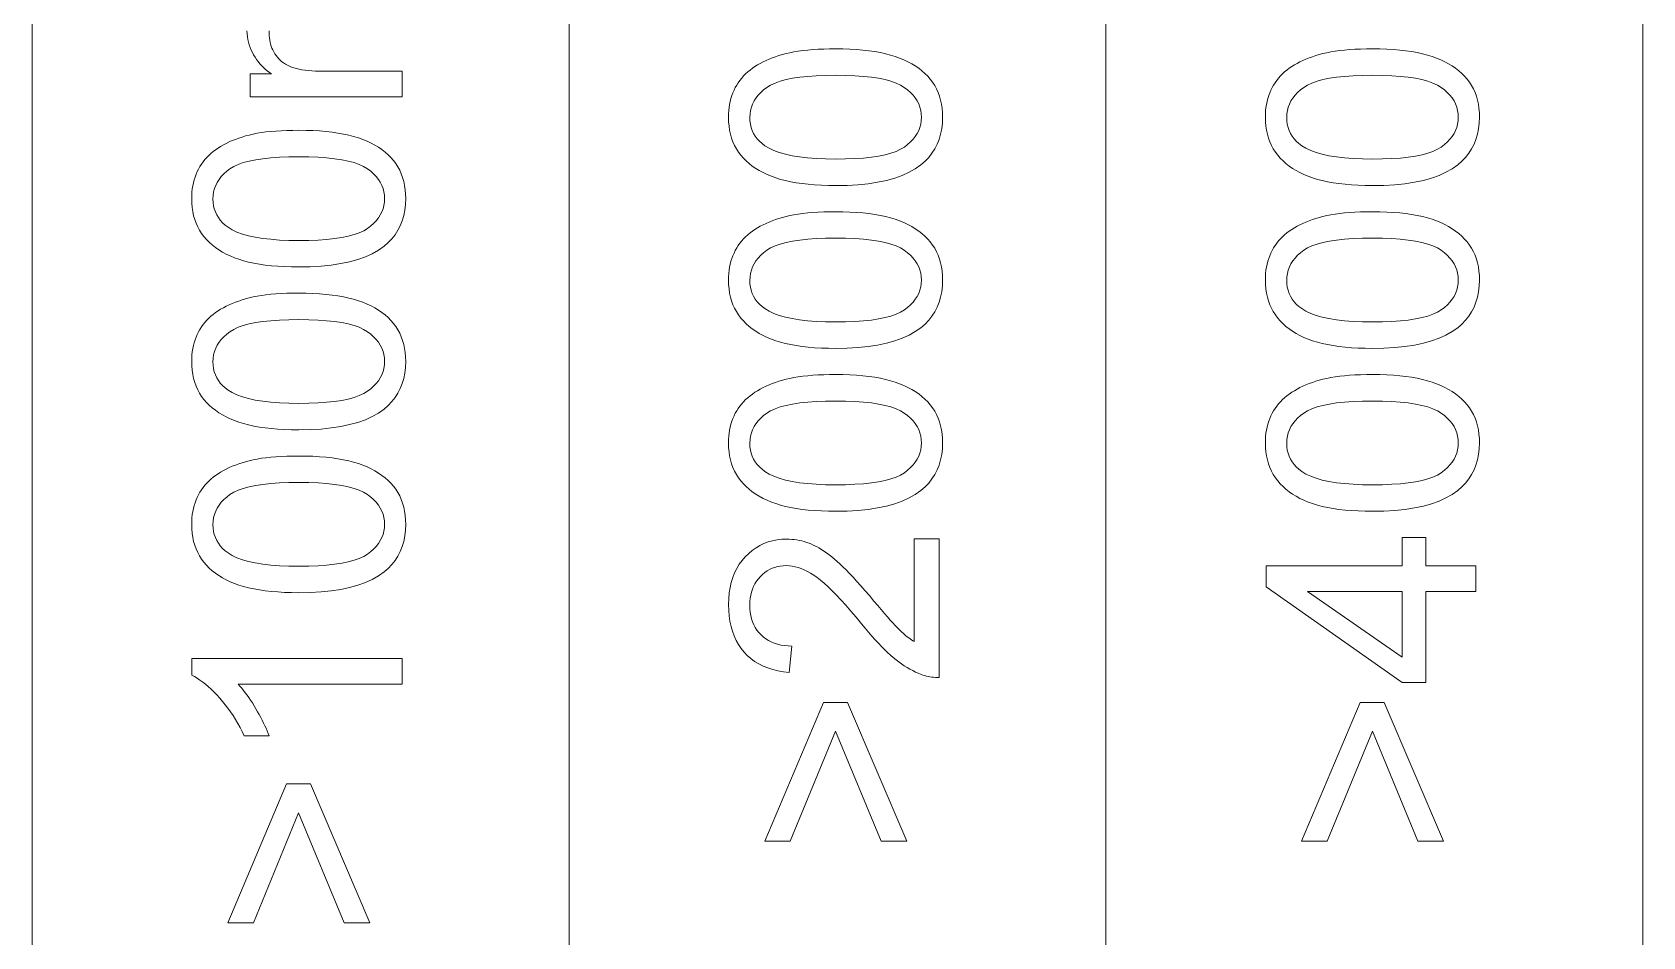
# Model space of a CAD drawing. Extents: x 23 to 417, y 3 to 294.
# Drawn here: x 194.95 to 202.63, y 16.62 to 20.93 of the extents above; entities that cross this region are included whole.
import ezdxf

# ---------------------------------------------------------------- set-up
doc = ezdxf.new("R2010")
doc.units = 0

msp = doc.modelspace()

# ---------------------------------------------------------------- linework, layer by layer
at = {"color": 7, "lineweight": 13}
for p, q in [((194.9522, 10.2717), (194.9522, 50.2717)), ((197.5129, 10.2717), (197.5129, 50.2717)), ((200.0736, 10.2717), (200.0736, 50.2717)), ((202.6344, 10.2717), (202.6344, 50.2717))]:
    msp.add_line(p, q, dxfattribs=at)
msp.add_lwpolyline([(196.0829, 20.9388), (196.0825, 20.9255), (196.0828, 20.9153), (196.0836, 20.9051), (196.085, 20.8951), (196.0869, 20.8853), (196.0893, 20.8757), (196.0923, 20.8662), (196.0959, 20.8568), (196.1, 20.8476), (196.1046, 20.8386), (196.1098, 20.8297), (196.1155, 20.8211), (196.1217, 20.8131), (196.1284, 20.8055), (196.1357, 20.7984), (196.1434, 20.7918), (196.1516, 20.7856), (196.1604, 20.78), (196.1696, 20.7748), (196.1794, 20.7701), (196.1896, 20.7659), (196.2006, 20.7622), (196.2125, 20.7588), (196.2253, 20.7558), (196.239, 20.7533), (196.2537, 20.7511), (196.2693, 20.7493), (196.2859, 20.7479), (196.3033, 20.7469), (196.3217, 20.7463), (196.341, 20.7461), (196.7169, 20.7461), (196.7169, 20.6234), (195.9925, 20.6234), (195.9925, 20.7332), (196.0941, 20.7332), (196.0837, 20.7402), (196.0737, 20.7477), (196.0641, 20.7557), (196.0549, 20.7641), (196.0461, 20.7729), (196.0378, 20.7822), (196.0298, 20.792), (196.0223, 20.8022), (196.0152, 20.8128), (196.0085, 20.8239), (196.0023, 20.8354), (195.9968, 20.8472), (195.992, 20.8593), (195.9878, 20.8717), (195.9842, 20.8844), (195.9813, 20.8975), (195.979, 20.9109), (195.9774, 20.9245), (195.9764, 20.9385)], dxfattribs=at)
for points in [[(198.7844, 20.2008), (198.7496, 20.2011), (198.7162, 20.2022), (198.6842, 20.2041), (198.6536, 20.2066), (198.6244, 20.2099), (198.5965, 20.2139), (198.5701, 20.2187), (198.545, 20.2241), (198.5213, 20.2303), (198.4989, 20.2373), (198.4778, 20.2449), (198.4577, 20.2533), (198.4385, 20.2624), (198.4204, 20.2721), (198.4032, 20.2826), (198.387, 20.2938), (198.3718, 20.3058), (198.3576, 20.3184), (198.3444, 20.3317), (198.3322, 20.3457), (198.321, 20.3605), (198.3111, 20.376), (198.3023, 20.3923), (198.2946, 20.4093), (198.2882, 20.427), (198.2829, 20.4455), (198.2788, 20.4647), (198.2759, 20.4847), (198.2741, 20.5054), (198.2735, 20.5268), (198.2738, 20.5427), (198.2748, 20.5582), (198.2764, 20.5734), (198.2787, 20.5881), (198.2816, 20.6024), (198.2852, 20.6163), (198.2894, 20.6298), (198.2943, 20.643), (198.2998, 20.6557), (198.3059, 20.668), (198.3127, 20.68), (198.32, 20.6915), (198.3279, 20.7026), (198.3364, 20.7132), (198.3455, 20.7235), (198.3551, 20.7333), (198.3653, 20.7427), (198.3761, 20.7516), (198.3874, 20.7602), (198.3994, 20.7683), (198.4118, 20.7761), (198.4249, 20.7835), (198.4384, 20.7905), (198.4525, 20.7972), (198.4671, 20.8036), (198.4822, 20.8097), (198.4979, 20.8153), (198.5141, 20.8207), (198.5308, 20.8257), (198.5481, 20.8304), (198.5662, 20.8347), (198.5856, 20.8385), (198.6062, 20.8419), (198.628, 20.8448), (198.651, 20.8473), (198.6752, 20.8493), (198.7007, 20.8509), (198.7274, 20.852), (198.7553, 20.8527), (198.7844, 20.8529), (198.8189, 20.8525), (198.8521, 20.8515), (198.8839, 20.8496), (198.9144, 20.8471), (198.9435, 20.8439), (198.9712, 20.8399), (198.9976, 20.8352), (199.0226, 20.8298), (199.0462, 20.8236), (199.0685, 20.8167), (199.0897, 20.8092), (199.1098, 20.8009), (199.129, 20.7918), (199.1472, 20.7821), (199.1644, 20.7716), (199.1806, 20.7605), (199.1958, 20.7486), (199.2101, 20.736), (199.2234, 20.7227), (199.2357, 20.7086), (199.2469, 20.6939), (199.2569, 20.6783), (199.2657, 20.662), (199.2734, 20.645), (199.2799, 20.6272), (199.2852, 20.6086), (199.2894, 20.5893), (199.2923, 20.5693), (199.2941, 20.5484), (199.2947, 20.5268), (199.2936, 20.4985), (199.2905, 20.4715), (199.2853, 20.4457), (199.2781, 20.4211), (199.2687, 20.3977), (199.2573, 20.3757), (199.2439, 20.3548), (199.2283, 20.3352), (199.2107, 20.3168), (199.191, 20.2997), (199.1644, 20.2809), (199.1348, 20.2641), (199.102, 20.2493), (199.066, 20.2364), (199.0269, 20.2255), (198.9847, 20.2166), (198.9393, 20.2097), (198.8908, 20.2047), (198.8392, 20.2018)], [(201.3451, 20.2008), (201.3103, 20.2011), (201.2769, 20.2022), (201.2449, 20.2041), (201.2143, 20.2066), (201.1851, 20.2099), (201.1572, 20.2139), (201.1308, 20.2187), (201.1057, 20.2241), (201.082, 20.2303), (201.0596, 20.2373), (201.0385, 20.2449), (201.0184, 20.2533), (200.9992, 20.2624), (200.9811, 20.2721), (200.9639, 20.2826), (200.9477, 20.2938), (200.9325, 20.3058), (200.9183, 20.3184), (200.9051, 20.3317), (200.8929, 20.3457), (200.8817, 20.3605), (200.8717, 20.376), (200.863, 20.3923), (200.8553, 20.4093), (200.8489, 20.427), (200.8436, 20.4455), (200.8395, 20.4647), (200.8366, 20.4847), (200.8348, 20.5054), (200.8342, 20.5268), (200.8345, 20.5427), (200.8355, 20.5582), (200.8371, 20.5734), (200.8394, 20.5881), (200.8423, 20.6024), (200.8459, 20.6163), (200.8501, 20.6298), (200.8549, 20.643), (200.8605, 20.6557), (200.8666, 20.668), (200.8734, 20.68), (200.8807, 20.6915), (200.8886, 20.7026), (200.8971, 20.7132), (200.9062, 20.7235), (200.9158, 20.7333), (200.926, 20.7427), (200.9368, 20.7516), (200.9481, 20.7602), (200.9601, 20.7683), (200.9725, 20.7761), (200.9855, 20.7835), (200.9991, 20.7905), (201.0132, 20.7972), (201.0278, 20.8036), (201.0429, 20.8097), (201.0586, 20.8153), (201.0748, 20.8207), (201.0915, 20.8257), (201.1088, 20.8304), (201.1269, 20.8347), (201.1463, 20.8385), (201.1669, 20.8419), (201.1887, 20.8448), (201.2117, 20.8473), (201.2359, 20.8493), (201.2614, 20.8509), (201.2881, 20.852), (201.316, 20.8527), (201.3451, 20.8529), (201.3796, 20.8525), (201.4128, 20.8515), (201.4446, 20.8496), (201.4751, 20.8471), (201.5042, 20.8439), (201.5319, 20.8399), (201.5583, 20.8352), (201.5833, 20.8298), (201.6069, 20.8236), (201.6292, 20.8167), (201.6504, 20.8092), (201.6705, 20.8009), (201.6897, 20.7918), (201.7079, 20.7821), (201.7251, 20.7716), (201.7413, 20.7605), (201.7565, 20.7486), (201.7708, 20.736), (201.7841, 20.7227), (201.7964, 20.7086), (201.8076, 20.6939), (201.8176, 20.6783), (201.8264, 20.662), (201.8341, 20.645), (201.8406, 20.6272), (201.8459, 20.6086), (201.8501, 20.5893), (201.853, 20.5693), (201.8548, 20.5484), (201.8554, 20.5268), (201.8543, 20.4985), (201.8512, 20.4715), (201.846, 20.4457), (201.8388, 20.4211), (201.8294, 20.3977), (201.818, 20.3757), (201.8046, 20.3548), (201.789, 20.3352), (201.7714, 20.3168), (201.7517, 20.2997), (201.7251, 20.2809), (201.6955, 20.2641), (201.6627, 20.2493), (201.6267, 20.2364), (201.5876, 20.2255), (201.5454, 20.2166), (201.5, 20.2097), (201.4515, 20.2047), (201.3999, 20.2018)], [(198.7844, 20.327), (198.832, 20.3276), (198.8763, 20.3293), (198.9173, 20.3322), (198.9551, 20.3362), (198.9895, 20.3414), (199.0206, 20.3477), (199.0484, 20.3552), (199.073, 20.3639), (199.0942, 20.3737), (199.1122, 20.3846), (199.1277, 20.3964), (199.1415, 20.4088), (199.1538, 20.4216), (199.1644, 20.435), (199.1733, 20.449), (199.1807, 20.4635), (199.1864, 20.4785), (199.1904, 20.4941), (199.1929, 20.5102), (199.1937, 20.5268), (199.1929, 20.5435), (199.1904, 20.5596), (199.1863, 20.5752), (199.1806, 20.5902), (199.1732, 20.6047), (199.1642, 20.6186), (199.1536, 20.6321), (199.1413, 20.6449), (199.1274, 20.6573), (199.1118, 20.6691), (199.0938, 20.68), (199.0726, 20.6898), (199.048, 20.6985), (199.0202, 20.706), (198.9891, 20.7123), (198.9547, 20.7175), (198.917, 20.7215), (198.8761, 20.7244), (198.8319, 20.7261), (198.7844, 20.7267), (198.7367, 20.7261), (198.6923, 20.7244), (198.6512, 20.7215), (198.6134, 20.7175), (198.5789, 20.7123), (198.5478, 20.706), (198.5199, 20.6985), (198.4954, 20.6898), (198.4742, 20.68), (198.4563, 20.6691), (198.4409, 20.6573), (198.4271, 20.6449), (198.4149, 20.6319), (198.4044, 20.6184), (198.3954, 20.6043), (198.3881, 20.5897), (198.3824, 20.5745), (198.3784, 20.5587), (198.376, 20.5424), (198.3752, 20.5255), (198.3759, 20.5089), (198.378, 20.493), (198.3816, 20.4778), (198.3866, 20.4633), (198.3931, 20.4494), (198.4009, 20.4363), (198.4102, 20.4238), (198.421, 20.412), (198.4332, 20.4009), (198.4468, 20.3904), (198.4666, 20.3784), (198.4895, 20.3676), (198.5155, 20.3581), (198.5447, 20.3498), (198.5769, 20.3428), (198.6122, 20.3371), (198.6506, 20.3327), (198.6921, 20.3295), (198.7367, 20.3276)], [(201.3451, 20.327), (201.3927, 20.3276), (201.437, 20.3293), (201.478, 20.3322), (201.5158, 20.3362), (201.5502, 20.3414), (201.5813, 20.3477), (201.6091, 20.3552), (201.6337, 20.3639), (201.6549, 20.3737), (201.6729, 20.3846), (201.6884, 20.3964), (201.7022, 20.4088), (201.7145, 20.4216), (201.7251, 20.435), (201.734, 20.449), (201.7414, 20.4635), (201.7471, 20.4785), (201.7511, 20.4941), (201.7536, 20.5102), (201.7544, 20.5268), (201.7536, 20.5435), (201.7511, 20.5596), (201.747, 20.5752), (201.7413, 20.5902), (201.7339, 20.6047), (201.7249, 20.6186), (201.7143, 20.6321), (201.702, 20.6449), (201.6881, 20.6573), (201.6725, 20.6691), (201.6545, 20.68), (201.6333, 20.6898), (201.6087, 20.6985), (201.5809, 20.706), (201.5498, 20.7123), (201.5154, 20.7175), (201.4777, 20.7215), (201.4368, 20.7244), (201.3926, 20.7261), (201.3451, 20.7267), (201.2974, 20.7261), (201.253, 20.7244), (201.2119, 20.7215), (201.1741, 20.7175), (201.1396, 20.7123), (201.1085, 20.706), (201.0806, 20.6985), (201.0561, 20.6898), (201.0349, 20.68), (201.017, 20.6691), (201.0016, 20.6573), (200.9878, 20.6449), (200.9756, 20.6319), (200.9651, 20.6184), (200.9561, 20.6043), (200.9488, 20.5897), (200.9431, 20.5745), (200.9391, 20.5587), (200.9367, 20.5424), (200.9359, 20.5255), (200.9366, 20.5089), (200.9387, 20.493), (200.9423, 20.4778), (200.9473, 20.4633), (200.9538, 20.4494), (200.9616, 20.4363), (200.9709, 20.4238), (200.9817, 20.412), (200.9939, 20.4009), (201.0075, 20.3904), (201.0273, 20.3784), (201.0502, 20.3676), (201.0762, 20.3581), (201.1054, 20.3498), (201.1376, 20.3428), (201.1729, 20.3371), (201.2113, 20.3327), (201.2528, 20.3295), (201.2974, 20.3276)], [(196.2237, 19.8123), (196.1889, 19.8127), (196.1555, 19.8138), (196.1235, 19.8156), (196.0929, 19.8182), (196.0637, 19.8214), (196.0358, 19.8255), (196.0093, 19.8302), (195.9843, 19.8357), (195.9606, 19.8419), (195.9382, 19.8488), (195.9171, 19.8565), (195.897, 19.8648), (195.8778, 19.8739), (195.8597, 19.8837), (195.8425, 19.8942), (195.8263, 19.9054), (195.8111, 19.9173), (195.7969, 19.9299), (195.7837, 19.9432), (195.7715, 19.9573), (195.7603, 19.972), (195.7503, 19.9875), (195.7415, 20.0038), (195.7339, 20.0208), (195.7275, 20.0385), (195.7222, 20.057), (195.7181, 20.0762), (195.7151, 20.0962), (195.7134, 20.1169), (195.7128, 20.1384), (195.7131, 20.1543), (195.7141, 20.1698), (195.7157, 20.1849), (195.718, 20.1996), (195.7209, 20.2139), (195.7245, 20.2278), (195.7287, 20.2414), (195.7335, 20.2545), (195.739, 20.2672), (195.7452, 20.2796), (195.752, 20.2915), (195.7593, 20.303), (195.7672, 20.3141), (195.7757, 20.3248), (195.7848, 20.335), (195.7944, 20.3448), (195.8046, 20.3542), (195.8154, 20.3632), (195.8267, 20.3717), (195.8387, 20.3798), (195.8511, 20.3876), (195.8641, 20.395), (195.8777, 20.402), (195.8917, 20.4088), (195.9063, 20.4151), (195.9215, 20.4212), (195.9371, 20.4269), (195.9534, 20.4322), (195.9701, 20.4372), (195.9874, 20.4419), (196.0055, 20.4462), (196.0249, 20.45), (196.0454, 20.4534), (196.0672, 20.4563), (196.0903, 20.4588), (196.1145, 20.4608), (196.14, 20.4624), (196.1667, 20.4635), (196.1946, 20.4642), (196.2237, 20.4644), (196.2582, 20.4641), (196.2914, 20.463), (196.3232, 20.4612), (196.3536, 20.4586), (196.3827, 20.4554), (196.4105, 20.4514), (196.4368, 20.4467), (196.4619, 20.4413), (196.4855, 20.4351), (196.5078, 20.4283), (196.5289, 20.4207), (196.5491, 20.4124), (196.5683, 20.4034), (196.5865, 20.3936), (196.6037, 20.3832), (196.6199, 20.372), (196.6351, 20.3601), (196.6494, 20.3475), (196.6626, 20.3342), (196.6749, 20.3202), (196.6861, 20.3054), (196.6962, 20.2899), (196.705, 20.2736), (196.7127, 20.2565), (196.7192, 20.2387), (196.7245, 20.2202), (196.7286, 20.2009), (196.7316, 20.1808), (196.7334, 20.16), (196.7339, 20.1384), (196.7329, 20.1101), (196.7298, 20.083), (196.7246, 20.0572), (196.7173, 20.0326), (196.708, 20.0093), (196.6966, 19.9872), (196.6831, 19.9663), (196.6676, 19.9467), (196.65, 19.9283), (196.6303, 19.9112), (196.6037, 19.8924), (196.5741, 19.8756), (196.5412, 19.8608), (196.5053, 19.8479), (196.4662, 19.837), (196.424, 19.8281), (196.3786, 19.8212), (196.3301, 19.8163), (196.2785, 19.8133)], [(196.2237, 19.9385), (196.2713, 19.9391), (196.3156, 19.9408), (196.3566, 19.9437), (196.3943, 19.9477), (196.4288, 19.9529), (196.4599, 19.9593), (196.4877, 19.9667), (196.5123, 19.9754), (196.5335, 19.9852), (196.5515, 19.9961), (196.567, 20.0079), (196.5808, 20.0203), (196.593, 20.0332), (196.6036, 20.0466), (196.6126, 20.0605), (196.6199, 20.075), (196.6257, 20.09), (196.6297, 20.1056), (196.6322, 20.1217), (196.633, 20.1384), (196.6322, 20.155), (196.6297, 20.1711), (196.6256, 20.1867), (196.6199, 20.2017), (196.6125, 20.2162), (196.6035, 20.2302), (196.5929, 20.2436), (196.5806, 20.2565), (196.5667, 20.2688), (196.5511, 20.2806), (196.5331, 20.2915), (196.5118, 20.3013), (196.4873, 20.31), (196.4595, 20.3175), (196.4283, 20.3238), (196.394, 20.329), (196.3563, 20.333), (196.3154, 20.3359), (196.2712, 20.3377), (196.2237, 20.3382), (196.176, 20.3377), (196.1316, 20.3359), (196.0905, 20.333), (196.0527, 20.329), (196.0182, 20.3238), (195.9871, 20.3175), (195.9592, 20.31), (195.9347, 20.3013), (195.9135, 20.2915), (195.8956, 20.2806), (195.8802, 20.2688), (195.8664, 20.2564), (195.8542, 20.2435), (195.8437, 20.23), (195.8347, 20.2159), (195.8274, 20.2012), (195.8217, 20.186), (195.8177, 20.1703), (195.8152, 20.1539), (195.8144, 20.137), (195.8152, 20.1204), (195.8173, 20.1045), (195.8209, 20.0893), (195.8259, 20.0748), (195.8323, 20.0609), (195.8402, 20.0478), (195.8495, 20.0353), (195.8603, 20.0235), (195.8725, 20.0124), (195.8861, 20.0019), (195.9059, 19.9899), (195.9288, 19.9791), (195.9548, 19.9696), (195.9839, 19.9613), (196.0162, 19.9544), (196.0515, 19.9487), (196.0899, 19.9442), (196.1314, 19.941), (196.176, 19.9391)], [(198.7844, 19.4238), (198.7496, 19.4242), (198.7162, 19.4253), (198.6842, 19.4271), (198.6536, 19.4297), (198.6244, 19.433), (198.5965, 19.437), (198.5701, 19.4417), (198.545, 19.4472), (198.5213, 19.4534), (198.4989, 19.4603), (198.4778, 19.468), (198.4577, 19.4764), (198.4385, 19.4854), (198.4204, 19.4952), (198.4032, 19.5057), (198.387, 19.5169), (198.3718, 19.5288), (198.3576, 19.5414), (198.3444, 19.5548), (198.3322, 19.5688), (198.321, 19.5836), (198.3111, 19.5991), (198.3023, 19.6153), (198.2946, 19.6323), (198.2882, 19.6501), (198.2829, 19.6685), (198.2788, 19.6878), (198.2759, 19.7077), (198.2741, 19.7284), (198.2735, 19.7499), (198.2738, 19.7658), (198.2748, 19.7813), (198.2764, 19.7964), (198.2787, 19.8111), (198.2816, 19.8254), (198.2852, 19.8394), (198.2894, 19.8529), (198.2943, 19.866), (198.2998, 19.8788), (198.3059, 19.8911), (198.3127, 19.903), (198.32, 19.9145), (198.3279, 19.9256), (198.3364, 19.9363), (198.3455, 19.9465), (198.3551, 19.9563), (198.3653, 19.9657), (198.3761, 19.9747), (198.3874, 19.9832), (198.3994, 19.9914), (198.4118, 19.9991), (198.4249, 20.0065), (198.4384, 20.0136), (198.4525, 20.0203), (198.4671, 20.0267), (198.4822, 20.0327), (198.4979, 20.0384), (198.5141, 20.0438), (198.5308, 20.0488), (198.5481, 20.0534), (198.5662, 20.0577), (198.5856, 20.0615), (198.6062, 20.0649), (198.628, 20.0679), (198.651, 20.0703), (198.6752, 20.0724), (198.7007, 20.0739), (198.7274, 20.0751), (198.7553, 20.0757), (198.7844, 20.076), (198.8189, 20.0756), (198.8521, 20.0745), (198.8839, 20.0727), (198.9144, 20.0702), (198.9435, 20.0669), (198.9712, 20.0629), (198.9976, 20.0582), (199.0226, 20.0528), (199.0462, 20.0467), (199.0685, 20.0398), (199.0897, 20.0322), (199.1098, 20.0239), (199.129, 20.0149), (199.1472, 20.0051), (199.1644, 19.9947), (199.1806, 19.9835), (199.1958, 19.9716), (199.2101, 19.959), (199.2234, 19.9457), (199.2357, 19.9317), (199.2469, 19.9169), (199.2569, 19.9014), (199.2657, 19.8851), (199.2734, 19.8681), (199.2799, 19.8503), (199.2852, 19.8317), (199.2894, 19.8124), (199.2923, 19.7923), (199.2941, 19.7715), (199.2947, 19.7499), (199.2936, 19.7216), (199.2905, 19.6945), (199.2853, 19.6687), (199.2781, 19.6441), (199.2687, 19.6208), (199.2573, 19.5987), (199.2439, 19.5779), (199.2283, 19.5582), (199.2107, 19.5399), (199.191, 19.5227), (199.1644, 19.504), (199.1348, 19.4871), (199.102, 19.4723), (199.066, 19.4594), (199.0269, 19.4486), (198.9847, 19.4397), (198.9393, 19.4327), (198.8908, 19.4278), (198.8392, 19.4248)], [(201.3451, 19.4238), (201.3103, 19.4242), (201.2769, 19.4253), (201.2449, 19.4271), (201.2143, 19.4297), (201.1851, 19.433), (201.1572, 19.437), (201.1308, 19.4417), (201.1057, 19.4472), (201.082, 19.4534), (201.0596, 19.4603), (201.0385, 19.468), (201.0184, 19.4764), (200.9992, 19.4854), (200.9811, 19.4952), (200.9639, 19.5057), (200.9477, 19.5169), (200.9325, 19.5288), (200.9183, 19.5414), (200.9051, 19.5548), (200.8929, 19.5688), (200.8817, 19.5836), (200.8717, 19.5991), (200.863, 19.6153), (200.8553, 19.6323), (200.8489, 19.6501), (200.8436, 19.6685), (200.8395, 19.6878), (200.8366, 19.7077), (200.8348, 19.7284), (200.8342, 19.7499), (200.8345, 19.7658), (200.8355, 19.7813), (200.8371, 19.7964), (200.8394, 19.8111), (200.8423, 19.8254), (200.8459, 19.8394), (200.8501, 19.8529), (200.8549, 19.866), (200.8605, 19.8788), (200.8666, 19.8911), (200.8734, 19.903), (200.8807, 19.9145), (200.8886, 19.9256), (200.8971, 19.9363), (200.9062, 19.9465), (200.9158, 19.9563), (200.926, 19.9657), (200.9368, 19.9747), (200.9481, 19.9832), (200.9601, 19.9914), (200.9725, 19.9991), (200.9855, 20.0065), (200.9991, 20.0136), (201.0132, 20.0203), (201.0278, 20.0267), (201.0429, 20.0327), (201.0586, 20.0384), (201.0748, 20.0438), (201.0915, 20.0488), (201.1088, 20.0534), (201.1269, 20.0577), (201.1463, 20.0615), (201.1669, 20.0649), (201.1887, 20.0679), (201.2117, 20.0703), (201.2359, 20.0724), (201.2614, 20.0739), (201.2881, 20.0751), (201.316, 20.0757), (201.3451, 20.076), (201.3796, 20.0756), (201.4128, 20.0745), (201.4446, 20.0727), (201.4751, 20.0702), (201.5042, 20.0669), (201.5319, 20.0629), (201.5583, 20.0582), (201.5833, 20.0528), (201.6069, 20.0467), (201.6292, 20.0398), (201.6504, 20.0322), (201.6705, 20.0239), (201.6897, 20.0149), (201.7079, 20.0051), (201.7251, 19.9947), (201.7413, 19.9835), (201.7565, 19.9716), (201.7708, 19.959), (201.7841, 19.9457), (201.7964, 19.9317), (201.8076, 19.9169), (201.8176, 19.9014), (201.8264, 19.8851), (201.8341, 19.8681), (201.8406, 19.8503), (201.8459, 19.8317), (201.8501, 19.8124), (201.853, 19.7923), (201.8548, 19.7715), (201.8554, 19.7499), (201.8543, 19.7216), (201.8512, 19.6945), (201.846, 19.6687), (201.8388, 19.6441), (201.8294, 19.6208), (201.818, 19.5987), (201.8046, 19.5779), (201.789, 19.5582), (201.7714, 19.5399), (201.7517, 19.5227), (201.7251, 19.504), (201.6955, 19.4871), (201.6627, 19.4723), (201.6267, 19.4594), (201.5876, 19.4486), (201.5454, 19.4397), (201.5, 19.4327), (201.4515, 19.4278), (201.3999, 19.4248)], [(198.7844, 19.55), (198.832, 19.5506), (198.8763, 19.5523), (198.9173, 19.5552), (198.9551, 19.5593), (198.9895, 19.5644), (199.0206, 19.5708), (199.0484, 19.5783), (199.073, 19.5869), (199.0942, 19.5967), (199.1122, 19.6077), (199.1277, 19.6195), (199.1415, 19.6318), (199.1538, 19.6447), (199.1644, 19.6581), (199.1733, 19.6721), (199.1807, 19.6865), (199.1864, 19.7016), (199.1904, 19.7171), (199.1929, 19.7332), (199.1937, 19.7499), (199.1929, 19.7665), (199.1904, 19.7827), (199.1863, 19.7982), (199.1806, 19.8133), (199.1732, 19.8277), (199.1642, 19.8417), (199.1536, 19.8551), (199.1413, 19.868), (199.1274, 19.8803), (199.1118, 19.8921), (199.0938, 19.9031), (199.0726, 19.9129), (199.048, 19.9215), (199.0202, 19.929), (198.9891, 19.9354), (198.9547, 19.9405), (198.917, 19.9446), (198.8761, 19.9475), (198.8319, 19.9492), (198.7844, 19.9498), (198.7367, 19.9492), (198.6923, 19.9475), (198.6512, 19.9446), (198.6134, 19.9405), (198.5789, 19.9354), (198.5478, 19.929), (198.5199, 19.9215), (198.4954, 19.9129), (198.4742, 19.9031), (198.4563, 19.8921), (198.4409, 19.8803), (198.4271, 19.8679), (198.4149, 19.855), (198.4044, 19.8415), (198.3954, 19.8274), (198.3881, 19.8128), (198.3824, 19.7976), (198.3784, 19.7818), (198.376, 19.7654), (198.3752, 19.7485), (198.3759, 19.732), (198.378, 19.7161), (198.3816, 19.7009), (198.3866, 19.6863), (198.3931, 19.6725), (198.4009, 19.6593), (198.4102, 19.6468), (198.421, 19.635), (198.4332, 19.6239), (198.4468, 19.6135), (198.4666, 19.6014), (198.4895, 19.5906), (198.5155, 19.5811), (198.5447, 19.5729), (198.5769, 19.5659), (198.6122, 19.5602), (198.6506, 19.5557), (198.6921, 19.5526), (198.7367, 19.5507)], [(201.3451, 19.55), (201.3927, 19.5506), (201.437, 19.5523), (201.478, 19.5552), (201.5158, 19.5593), (201.5502, 19.5644), (201.5813, 19.5708), (201.6091, 19.5783), (201.6337, 19.5869), (201.6549, 19.5967), (201.6729, 19.6077), (201.6884, 19.6195), (201.7022, 19.6318), (201.7145, 19.6447), (201.7251, 19.6581), (201.734, 19.6721), (201.7414, 19.6865), (201.7471, 19.7016), (201.7511, 19.7171), (201.7536, 19.7332), (201.7544, 19.7499), (201.7536, 19.7665), (201.7511, 19.7827), (201.747, 19.7982), (201.7413, 19.8133), (201.7339, 19.8277), (201.7249, 19.8417), (201.7143, 19.8551), (201.702, 19.868), (201.6881, 19.8803), (201.6725, 19.8921), (201.6545, 19.9031), (201.6333, 19.9129), (201.6087, 19.9215), (201.5809, 19.929), (201.5498, 19.9354), (201.5154, 19.9405), (201.4777, 19.9446), (201.4368, 19.9475), (201.3926, 19.9492), (201.3451, 19.9498), (201.2974, 19.9492), (201.253, 19.9475), (201.2119, 19.9446), (201.1741, 19.9405), (201.1396, 19.9354), (201.1085, 19.929), (201.0806, 19.9215), (201.0561, 19.9129), (201.0349, 19.9031), (201.017, 19.8921), (201.0016, 19.8803), (200.9878, 19.8679), (200.9756, 19.855), (200.9651, 19.8415), (200.9561, 19.8274), (200.9488, 19.8128), (200.9431, 19.7976), (200.9391, 19.7818), (200.9367, 19.7654), (200.9359, 19.7485), (200.9366, 19.732), (200.9387, 19.7161), (200.9423, 19.7009), (200.9473, 19.6863), (200.9538, 19.6725), (200.9616, 19.6593), (200.9709, 19.6468), (200.9817, 19.635), (200.9939, 19.6239), (201.0075, 19.6135), (201.0273, 19.6014), (201.0502, 19.5906), (201.0762, 19.5811), (201.1054, 19.5729), (201.1376, 19.5659), (201.1729, 19.5602), (201.2113, 19.5557), (201.2528, 19.5526), (201.2974, 19.5507)], [(196.2237, 19.0354), (196.1889, 19.0357), (196.1555, 19.0368), (196.1235, 19.0387), (196.0929, 19.0412), (196.0637, 19.0445), (196.0358, 19.0485), (196.0093, 19.0532), (195.9843, 19.0587), (195.9606, 19.0649), (195.9382, 19.0719), (195.9171, 19.0795), (195.897, 19.0879), (195.8778, 19.097), (195.8597, 19.1067), (195.8425, 19.1172), (195.8263, 19.1284), (195.8111, 19.1403), (195.7969, 19.153), (195.7837, 19.1663), (195.7715, 19.1803), (195.7603, 19.1951), (195.7503, 19.2106), (195.7415, 19.2268), (195.7339, 19.2438), (195.7275, 19.2616), (195.7222, 19.2801), (195.7181, 19.2993), (195.7151, 19.3193), (195.7134, 19.34), (195.7128, 19.3614), (195.7131, 19.3773), (195.7141, 19.3928), (195.7157, 19.4079), (195.718, 19.4227), (195.7209, 19.437), (195.7245, 19.4509), (195.7287, 19.4644), (195.7335, 19.4776), (195.739, 19.4903), (195.7452, 19.5026), (195.752, 19.5146), (195.7593, 19.5261), (195.7672, 19.5371), (195.7757, 19.5478), (195.7848, 19.558), (195.7944, 19.5679), (195.8046, 19.5773), (195.8154, 19.5862), (195.8267, 19.5948), (195.8387, 19.6029), (195.8511, 19.6106), (195.8641, 19.618), (195.8777, 19.6251), (195.8917, 19.6318), (195.9064, 19.6382), (195.9215, 19.6442), (195.9371, 19.6499), (195.9534, 19.6553), (195.9701, 19.6603), (195.9874, 19.665), (196.0055, 19.6693), (196.0249, 19.6731), (196.0454, 19.6765), (196.0672, 19.6794), (196.0903, 19.6819), (196.1145, 19.6839), (196.14, 19.6855), (196.1667, 19.6866), (196.1946, 19.6873), (196.2237, 19.6875), (196.2582, 19.6871), (196.2914, 19.686), (196.3232, 19.6842), (196.3536, 19.6817), (196.3827, 19.6784), (196.4105, 19.6745), (196.4368, 19.6698), (196.4619, 19.6643), (196.4855, 19.6582), (196.5078, 19.6513), (196.5289, 19.6437), (196.5491, 19.6354), (196.5683, 19.6264), (196.5865, 19.6167), (196.6037, 19.6062), (196.6199, 19.5951), (196.6351, 19.5832), (196.6494, 19.5706), (196.6626, 19.5572), (196.6749, 19.5432), (196.6861, 19.5284), (196.6962, 19.5129), (196.705, 19.4966), (196.7127, 19.4796), (196.7192, 19.4618), (196.7245, 19.4432), (196.7286, 19.4239), (196.7316, 19.4038), (196.7334, 19.383), (196.7339, 19.3614), (196.7329, 19.3331), (196.7298, 19.3061), (196.7246, 19.2802), (196.7173, 19.2557), (196.708, 19.2323), (196.6966, 19.2102), (196.6831, 19.1894), (196.6676, 19.1698), (196.65, 19.1514), (196.6303, 19.1343), (196.6037, 19.1155), (196.5741, 19.0987), (196.5412, 19.0838), (196.5053, 19.071), (196.4662, 19.0601), (196.424, 19.0512), (196.3786, 19.0443), (196.3301, 19.0393), (196.2785, 19.0364)], [(196.2237, 19.1616), (196.2713, 19.1621), (196.3156, 19.1639), (196.3566, 19.1667), (196.3943, 19.1708), (196.4288, 19.176), (196.4599, 19.1823), (196.4877, 19.1898), (196.5123, 19.1985), (196.5335, 19.2083), (196.5515, 19.2192), (196.567, 19.231), (196.5808, 19.2433), (196.593, 19.2562), (196.6036, 19.2696), (196.6126, 19.2836), (196.6199, 19.2981), (196.6257, 19.3131), (196.6297, 19.3287), (196.6322, 19.3448), (196.633, 19.3614), (196.6322, 19.3781), (196.6297, 19.3942), (196.6256, 19.4098), (196.6199, 19.4248), (196.6125, 19.4393), (196.6035, 19.4532), (196.5929, 19.4666), (196.5806, 19.4795), (196.5667, 19.4919), (196.5511, 19.5036), (196.5331, 19.5146), (196.5118, 19.5244), (196.4873, 19.533), (196.4595, 19.5405), (196.4283, 19.5469), (196.394, 19.5521), (196.3563, 19.5561), (196.3154, 19.559), (196.2712, 19.5607), (196.2237, 19.5613), (196.176, 19.5607), (196.1316, 19.559), (196.0905, 19.5561), (196.0527, 19.5521), (196.0182, 19.5469), (195.9871, 19.5405), (195.9592, 19.533), (195.9347, 19.5244), (195.9135, 19.5146), (195.8956, 19.5036), (195.8802, 19.4918), (195.8664, 19.4795), (195.8542, 19.4665), (195.8437, 19.453), (195.8347, 19.4389), (195.8274, 19.4243), (195.8217, 19.4091), (195.8177, 19.3933), (195.8152, 19.377), (195.8144, 19.3601), (195.8152, 19.3435), (195.8173, 19.3276), (195.8209, 19.3124), (195.8259, 19.2979), (195.8323, 19.284), (195.8402, 19.2708), (195.8495, 19.2584), (195.8603, 19.2466), (195.8725, 19.2354), (195.8861, 19.225), (195.9059, 19.2129), (195.9288, 19.2022), (195.9548, 19.1926), (195.9839, 19.1844), (196.0162, 19.1774), (196.0515, 19.1717), (196.0899, 19.1673), (196.1314, 19.1641), (196.176, 19.1622)], [(198.7844, 18.6469), (198.7496, 18.6473), (198.7162, 18.6484), (198.6842, 18.6502), (198.6536, 18.6527), (198.6244, 18.656), (198.5965, 18.66), (198.5701, 18.6648), (198.545, 18.6703), (198.5213, 18.6765), (198.4989, 18.6834), (198.4778, 18.691), (198.4577, 18.6994), (198.4385, 18.7085), (198.4204, 18.7183), (198.4032, 18.7288), (198.387, 18.74), (198.3718, 18.7519), (198.3576, 18.7645), (198.3444, 18.7778), (198.3322, 18.7918), (198.321, 18.8066), (198.3111, 18.8221), (198.3023, 18.8384), (198.2946, 18.8554), (198.2882, 18.8731), (198.2829, 18.8916), (198.2788, 18.9108), (198.2759, 18.9308), (198.2741, 18.9515), (198.2735, 18.973), (198.2738, 18.9889), (198.2748, 19.0044), (198.2764, 19.0195), (198.2787, 19.0342), (198.2816, 19.0485), (198.2852, 19.0624), (198.2894, 19.0759), (198.2943, 19.0891), (198.2998, 19.1018), (198.3059, 19.1142), (198.3127, 19.1261), (198.32, 19.1376), (198.3279, 19.1487), (198.3364, 19.1593), (198.3455, 19.1696), (198.3551, 19.1794), (198.3653, 19.1888), (198.3761, 19.1978), (198.3874, 19.2063), (198.3994, 19.2144), (198.4118, 19.2222), (198.4249, 19.2296), (198.4384, 19.2366), (198.4525, 19.2434), (198.4671, 19.2497), (198.4822, 19.2558), (198.4979, 19.2615), (198.5141, 19.2668), (198.5308, 19.2718), (198.5481, 19.2765), (198.5662, 19.2808), (198.5856, 19.2846), (198.6062, 19.288), (198.628, 19.2909), (198.651, 19.2934), (198.6752, 19.2954), (198.7007, 19.297), (198.7274, 19.2981), (198.7553, 19.2988), (198.7844, 19.299), (198.8189, 19.2986), (198.8521, 19.2976), (198.8839, 19.2958), (198.9144, 19.2932), (198.9435, 19.29), (198.9712, 19.286), (198.9976, 19.2813), (199.0226, 19.2759), (199.0462, 19.2697), (199.0685, 19.2629), (199.0897, 19.2553), (199.1098, 19.247), (199.129, 19.2379), (199.1472, 19.2282), (199.1644, 19.2178), (199.1806, 19.2066), (199.1958, 19.1947), (199.2101, 19.1821), (199.2234, 19.1688), (199.2357, 19.1547), (199.2469, 19.14), (199.2569, 19.1244), (199.2657, 19.1082), (199.2734, 19.0911), (199.2799, 19.0733), (199.2852, 19.0548), (199.2894, 19.0354), (199.2923, 19.0154), (199.2941, 18.9945), (199.2947, 18.973), (199.2936, 18.9447), (199.2905, 18.9176), (199.2853, 18.8918), (199.2781, 18.8672), (199.2687, 18.8439), (199.2573, 18.8218), (199.2439, 18.8009), (199.2283, 18.7813), (199.2107, 18.7629), (199.191, 18.7458), (199.1644, 18.727), (199.1348, 18.7102), (199.102, 18.6954), (199.066, 18.6825), (199.0269, 18.6716), (198.9847, 18.6627), (198.9393, 18.6558), (198.8908, 18.6509), (198.8392, 18.6479)], [(201.3451, 18.6469), (201.3103, 18.6473), (201.2769, 18.6484), (201.2449, 18.6502), (201.2143, 18.6527), (201.1851, 18.656), (201.1572, 18.66), (201.1308, 18.6648), (201.1057, 18.6703), (201.082, 18.6765), (201.0596, 18.6834), (201.0385, 18.691), (201.0184, 18.6994), (200.9992, 18.7085), (200.9811, 18.7183), (200.9639, 18.7288), (200.9477, 18.74), (200.9325, 18.7519), (200.9183, 18.7645), (200.9051, 18.7778), (200.8929, 18.7918), (200.8817, 18.8066), (200.8717, 18.8221), (200.863, 18.8384), (200.8553, 18.8554), (200.8489, 18.8731), (200.8436, 18.8916), (200.8395, 18.9108), (200.8366, 18.9308), (200.8348, 18.9515), (200.8342, 18.973), (200.8345, 18.9889), (200.8355, 19.0044), (200.8371, 19.0195), (200.8394, 19.0342), (200.8423, 19.0485), (200.8459, 19.0624), (200.8501, 19.0759), (200.8549, 19.0891), (200.8605, 19.1018), (200.8666, 19.1142), (200.8734, 19.1261), (200.8807, 19.1376), (200.8886, 19.1487), (200.8971, 19.1593), (200.9062, 19.1696), (200.9158, 19.1794), (200.926, 19.1888), (200.9368, 19.1978), (200.9481, 19.2063), (200.9601, 19.2144), (200.9725, 19.2222), (200.9855, 19.2296), (200.9991, 19.2366), (201.0132, 19.2434), (201.0278, 19.2497), (201.0429, 19.2558), (201.0586, 19.2615), (201.0748, 19.2668), (201.0915, 19.2718), (201.1088, 19.2765), (201.1269, 19.2808), (201.1463, 19.2846), (201.1669, 19.288), (201.1887, 19.2909), (201.2117, 19.2934), (201.2359, 19.2954), (201.2614, 19.297), (201.2881, 19.2981), (201.316, 19.2988), (201.3451, 19.299), (201.3796, 19.2986), (201.4128, 19.2976), (201.4446, 19.2958), (201.4751, 19.2932), (201.5042, 19.29), (201.5319, 19.286), (201.5583, 19.2813), (201.5833, 19.2759), (201.6069, 19.2697), (201.6292, 19.2629), (201.6504, 19.2553), (201.6705, 19.247), (201.6897, 19.2379), (201.7079, 19.2282), (201.7251, 19.2178), (201.7413, 19.2066), (201.7565, 19.1947), (201.7708, 19.1821), (201.7841, 19.1688), (201.7964, 19.1547), (201.8076, 19.14), (201.8176, 19.1244), (201.8264, 19.1082), (201.8341, 19.0911), (201.8406, 19.0733), (201.8459, 19.0548), (201.8501, 19.0354), (201.853, 19.0154), (201.8548, 18.9945), (201.8554, 18.973), (201.8543, 18.9447), (201.8512, 18.9176), (201.846, 18.8918), (201.8388, 18.8672), (201.8294, 18.8439), (201.818, 18.8218), (201.8046, 18.8009), (201.789, 18.7813), (201.7714, 18.7629), (201.7517, 18.7458), (201.7251, 18.727), (201.6955, 18.7102), (201.6627, 18.6954), (201.6267, 18.6825), (201.5876, 18.6716), (201.5454, 18.6627), (201.5, 18.6558), (201.4515, 18.6509), (201.3999, 18.6479)], [(198.7844, 18.7731), (198.832, 18.7737), (198.8763, 18.7754), (198.9173, 18.7783), (198.9551, 18.7823), (198.9895, 18.7875), (199.0206, 18.7938), (199.0484, 18.8013), (199.073, 18.81), (199.0942, 18.8198), (199.1122, 18.8307), (199.1277, 18.8425), (199.1415, 18.8549), (199.1538, 18.8677), (199.1644, 18.8812), (199.1733, 18.8951), (199.1807, 18.9096), (199.1864, 18.9246), (199.1904, 18.9402), (199.1929, 18.9563), (199.1937, 18.973), (199.1929, 18.9896), (199.1904, 19.0057), (199.1863, 19.0213), (199.1806, 19.0363), (199.1732, 19.0508), (199.1642, 19.0648), (199.1536, 19.0782), (199.1413, 19.091), (199.1274, 19.1034), (199.1118, 19.1152), (199.0938, 19.1261), (199.0726, 19.1359), (199.048, 19.1446), (199.0202, 19.1521), (198.9891, 19.1584), (198.9547, 19.1636), (198.917, 19.1676), (198.8761, 19.1705), (198.8319, 19.1722), (198.7844, 19.1728), (198.7367, 19.1722), (198.6923, 19.1705), (198.6512, 19.1676), (198.6134, 19.1636), (198.5789, 19.1584), (198.5478, 19.1521), (198.5199, 19.1446), (198.4954, 19.1359), (198.4742, 19.1261), (198.4563, 19.1152), (198.4409, 19.1034), (198.4271, 19.091), (198.4149, 19.078), (198.4044, 19.0645), (198.3954, 19.0505), (198.3881, 19.0358), (198.3824, 19.0206), (198.3784, 19.0048), (198.376, 18.9885), (198.3752, 18.9716), (198.3759, 18.955), (198.378, 18.9391), (198.3816, 18.9239), (198.3866, 18.9094), (198.3931, 18.8955), (198.4009, 18.8824), (198.4102, 18.8699), (198.421, 18.8581), (198.4332, 18.847), (198.4468, 18.8365), (198.4666, 18.8245), (198.4895, 18.8137), (198.5155, 18.8042), (198.5447, 18.7959), (198.5769, 18.7889), (198.6122, 18.7832), (198.6506, 18.7788), (198.6921, 18.7756), (198.7367, 18.7737)], [(201.3451, 18.7731), (201.3927, 18.7737), (201.437, 18.7754), (201.478, 18.7783), (201.5158, 18.7823), (201.5502, 18.7875), (201.5813, 18.7938), (201.6091, 18.8013), (201.6337, 18.81), (201.6549, 18.8198), (201.6729, 18.8307), (201.6884, 18.8425), (201.7022, 18.8549), (201.7145, 18.8677), (201.7251, 18.8812), (201.734, 18.8951), (201.7414, 18.9096), (201.7471, 18.9246), (201.7511, 18.9402), (201.7536, 18.9563), (201.7544, 18.973), (201.7536, 18.9896), (201.7511, 19.0057), (201.747, 19.0213), (201.7413, 19.0363), (201.7339, 19.0508), (201.7249, 19.0648), (201.7143, 19.0782), (201.702, 19.091), (201.6881, 19.1034), (201.6725, 19.1152), (201.6545, 19.1261), (201.6333, 19.1359), (201.6087, 19.1446), (201.5809, 19.1521), (201.5498, 19.1584), (201.5154, 19.1636), (201.4777, 19.1676), (201.4368, 19.1705), (201.3926, 19.1722), (201.3451, 19.1728), (201.2974, 19.1722), (201.253, 19.1705), (201.2119, 19.1676), (201.1741, 19.1636), (201.1396, 19.1584), (201.1085, 19.1521), (201.0806, 19.1446), (201.0561, 19.1359), (201.0349, 19.1261), (201.017, 19.1152), (201.0016, 19.1034), (200.9878, 19.091), (200.9756, 19.078), (200.9651, 19.0645), (200.9561, 19.0505), (200.9488, 19.0358), (200.9431, 19.0206), (200.9391, 19.0048), (200.9367, 18.9885), (200.9359, 18.9716), (200.9366, 18.955), (200.9387, 18.9391), (200.9423, 18.9239), (200.9473, 18.9094), (200.9538, 18.8955), (200.9616, 18.8824), (200.9709, 18.8699), (200.9817, 18.8581), (200.9939, 18.847), (201.0075, 18.8365), (201.0273, 18.8245), (201.0502, 18.8137), (201.0762, 18.8042), (201.1054, 18.7959), (201.1376, 18.7889), (201.1729, 18.7832), (201.2113, 18.7788), (201.2528, 18.7756), (201.2974, 18.7737)], [(196.2237, 18.2584), (196.1889, 18.2588), (196.1555, 18.2599), (196.1235, 18.2617), (196.0929, 18.2643), (196.0637, 18.2675), (196.0358, 18.2716), (196.0093, 18.2763), (195.9843, 18.2818), (195.9606, 18.288), (195.9382, 18.2949), (195.9171, 18.3026), (195.897, 18.3109), (195.8778, 18.32), (195.8597, 18.3298), (195.8425, 18.3403), (195.8263, 18.3515), (195.8111, 18.3634), (195.7969, 18.376), (195.7837, 18.3893), (195.7715, 18.4034), (195.7603, 18.4181), (195.7503, 18.4336), (195.7415, 18.4499), (195.7339, 18.4669), (195.7275, 18.4846), (195.7222, 18.5031), (195.7181, 18.5223), (195.7151, 18.5423), (195.7134, 18.563), (195.7128, 18.5845), (195.7131, 18.6004), (195.7141, 18.6159), (195.7157, 18.631), (195.718, 18.6457), (195.7209, 18.66), (195.7245, 18.674), (195.7287, 18.6875), (195.7335, 18.7006), (195.739, 18.7133), (195.7452, 18.7257), (195.752, 18.7376), (195.7593, 18.7491), (195.7672, 18.7602), (195.7757, 18.7709), (195.7848, 18.7811), (195.7944, 18.7909), (195.8046, 18.8003), (195.8154, 18.8093), (195.8267, 18.8178), (195.8387, 18.826), (195.8511, 18.8337), (195.8641, 18.8411), (195.8777, 18.8482), (195.8917, 18.8549), (195.9064, 18.8613), (195.9215, 18.8673), (195.9371, 18.873), (195.9534, 18.8783), (195.9701, 18.8834), (195.9874, 18.888), (196.0055, 18.8923), (196.0249, 18.8961), (196.0454, 18.8995), (196.0672, 18.9024), (196.0903, 18.9049), (196.1145, 18.9069), (196.14, 18.9085), (196.1667, 18.9096), (196.1946, 18.9103), (196.2237, 18.9105), (196.2582, 18.9102), (196.2914, 18.9091), (196.3232, 18.9073), (196.3536, 18.9048), (196.3827, 18.9015), (196.4105, 18.8975), (196.4368, 18.8928), (196.4619, 18.8874), (196.4855, 18.8813), (196.5078, 18.8744), (196.5289, 18.8668), (196.5491, 18.8585), (196.5683, 18.8495), (196.5865, 18.8397), (196.6037, 18.8293), (196.6199, 18.8181), (196.6351, 18.8062), (196.6494, 18.7936), (196.6626, 18.7803), (196.6749, 18.7663), (196.6861, 18.7515), (196.6962, 18.736), (196.705, 18.7197), (196.7127, 18.7026), (196.7192, 18.6848), (196.7245, 18.6663), (196.7286, 18.647), (196.7316, 18.6269), (196.7334, 18.6061), (196.7339, 18.5845), (196.7329, 18.5562), (196.7298, 18.5291), (196.7246, 18.5033), (196.7173, 18.4787), (196.708, 18.4554), (196.6966, 18.4333), (196.6831, 18.4124), (196.6676, 18.3928), (196.65, 18.3745), (196.6303, 18.3573), (196.6037, 18.3385), (196.5741, 18.3217), (196.5412, 18.3069), (196.5053, 18.294), (196.4662, 18.2832), (196.424, 18.2743), (196.3786, 18.2673), (196.3301, 18.2624), (196.2785, 18.2594)], [(196.2237, 18.3846), (196.2713, 18.3852), (196.3156, 18.3869), (196.3566, 18.3898), (196.3943, 18.3938), (196.4288, 18.399), (196.4599, 18.4054), (196.4877, 18.4129), (196.5123, 18.4215), (196.5335, 18.4313), (196.5515, 18.4423), (196.567, 18.4541), (196.5808, 18.4664), (196.593, 18.4793), (196.6036, 18.4927), (196.6126, 18.5066), (196.6199, 18.5211), (196.6257, 18.5362), (196.6297, 18.5517), (196.6322, 18.5678), (196.633, 18.5845), (196.6322, 18.6011), (196.6297, 18.6172), (196.6256, 18.6328), (196.6199, 18.6478), (196.6125, 18.6623), (196.6035, 18.6763), (196.5929, 18.6897), (196.5806, 18.7026), (196.5667, 18.7149), (196.5511, 18.7267), (196.5331, 18.7377), (196.5118, 18.7475), (196.4873, 18.7561), (196.4595, 18.7636), (196.4283, 18.7699), (196.394, 18.7751), (196.3563, 18.7792), (196.3154, 18.782), (196.2712, 18.7838), (196.2237, 18.7843), (196.176, 18.7838), (196.1316, 18.782), (196.0905, 18.7792), (196.0527, 18.7751), (196.0182, 18.7699), (195.9871, 18.7636), (195.9592, 18.7561), (195.9347, 18.7475), (195.9135, 18.7377), (195.8956, 18.7267), (195.8802, 18.7149), (195.8664, 18.7025), (195.8542, 18.6896), (195.8437, 18.6761), (195.8347, 18.662), (195.8274, 18.6473), (195.8217, 18.6321), (195.8177, 18.6164), (195.8152, 18.6), (195.8144, 18.5831), (195.8152, 18.5665), (195.8173, 18.5506), (195.8209, 18.5354), (195.8259, 18.5209), (195.8323, 18.5071), (195.8402, 18.4939), (195.8495, 18.4814), (195.8603, 18.4696), (195.8725, 18.4585), (195.8861, 18.4481), (195.9059, 18.436), (195.9288, 18.4252), (195.9548, 18.4157), (195.9839, 18.4075), (196.0162, 18.4005), (196.0515, 18.3948), (196.0899, 18.3903), (196.1314, 18.3872), (196.176, 18.3853)], [(199.1596, 18.5152), (199.2776, 18.5152), (199.2776, 17.8543), (199.2688, 17.8542), (199.26, 17.8544), (199.2513, 17.855), (199.2427, 17.8559), (199.2341, 17.8572), (199.2256, 17.8588), (199.2172, 17.8607), (199.2088, 17.863), (199.2006, 17.8656), (199.1923, 17.8686), (199.1788, 17.8739), (199.1654, 17.8799), (199.152, 17.8865), (199.1386, 17.8936), (199.1253, 17.9014), (199.112, 17.9098), (199.0988, 17.9188), (199.0856, 17.9284), (199.0724, 17.9386), (199.0593, 17.9494), (199.046, 17.961), (199.0323, 17.9736), (199.0182, 17.9872), (199.0037, 18.0018), (198.9887, 18.0174), (198.9734, 18.0339), (198.9576, 18.0515), (198.9415, 18.07), (198.9249, 18.0895), (198.9079, 18.1101), (198.8817, 18.1416), (198.8566, 18.171), (198.8327, 18.1984), (198.8098, 18.2236), (198.7881, 18.2467), (198.7675, 18.2676), (198.748, 18.2865), (198.7296, 18.3032), (198.7123, 18.3179), (198.6961, 18.3304), (198.6806, 18.3413), (198.6652, 18.351), (198.65, 18.3596), (198.635, 18.3671), (198.6201, 18.3734), (198.6054, 18.3785), (198.5909, 18.3825), (198.5766, 18.3854), (198.5624, 18.3871), (198.5484, 18.3877), (198.534, 18.3872), (198.5201, 18.3856), (198.5067, 18.383), (198.4937, 18.3793), (198.4811, 18.3746), (198.4691, 18.3689), (198.4574, 18.3621), (198.4463, 18.3543), (198.4355, 18.3454), (198.4253, 18.3355), (198.4158, 18.3248), (198.4072, 18.3134), (198.3997, 18.3013), (198.3932, 18.2887), (198.3877, 18.2754), (198.3832, 18.2615), (198.3797, 18.2469), (198.3772, 18.2317), (198.3757, 18.2159), (198.3752, 18.1994), (198.3757, 18.182), (198.3773, 18.1654), (198.3799, 18.1494), (198.3837, 18.1342), (198.3884, 18.1196), (198.3943, 18.1058), (198.4012, 18.0927), (198.4092, 18.0802), (198.4182, 18.0685), (198.4284, 18.0575), (198.4394, 18.0474), (198.4513, 18.0384), (198.464, 18.0303), (198.4775, 18.0234), (198.4918, 18.0175), (198.5069, 18.0126), (198.5229, 18.0088), (198.5397, 18.006), (198.5573, 18.0043), (198.5757, 18.0037), (198.5627, 17.8775), (198.5352, 17.8808), (198.5089, 17.8855), (198.4841, 17.8917), (198.4605, 17.8993), (198.4383, 17.9083), (198.4175, 17.9188), (198.398, 17.9307), (198.3798, 17.944), (198.363, 17.9588), (198.3475, 17.975), (198.3335, 17.9925), (198.3209, 18.0112), (198.3098, 18.031), (198.3002, 18.0519), (198.292, 18.0741), (198.2854, 18.0974), (198.2802, 18.1218), (198.2765, 18.1474), (198.2742, 18.1742), (198.2735, 18.2021), (198.2743, 18.2303), (198.2767, 18.2573), (198.2807, 18.2831), (198.2863, 18.3077), (198.2935, 18.3311), (198.3022, 18.3533), (198.3126, 18.3742), (198.3246, 18.394), (198.3382, 18.4126), (198.3533, 18.43), (198.3697, 18.4459), (198.3868, 18.4602), (198.4046, 18.4728), (198.4233, 18.4837), (198.4427, 18.4929), (198.4628, 18.5005), (198.4838, 18.5063), (198.5055, 18.5105), (198.5279, 18.513), (198.5511, 18.5139), (198.5631, 18.5136), (198.5751, 18.5129), (198.587, 18.5117), (198.5988, 18.51), (198.6107, 18.5077), (198.6224, 18.505), (198.6342, 18.5019), (198.6459, 18.4982), (198.6575, 18.494), (198.6691, 18.4893), (198.6808, 18.4841), (198.6926, 18.4782), (198.7045, 18.4717), (198.7165, 18.4645), (198.7287, 18.4567), (198.7409, 18.4482), (198.7533, 18.4391), (198.7658, 18.4293), (198.7785, 18.4189), (198.7912, 18.4078), (198.8046, 18.3957), (198.8188, 18.382), (198.834, 18.3669), (198.8502, 18.3502), (198.8673, 18.332), (198.8854, 18.3123), (198.9044, 18.2911), (198.9244, 18.2684), (198.9453, 18.2442), (198.9672, 18.2185), (198.9852, 18.1972), (199.002, 18.1775), (199.0175, 18.1593), (199.0319, 18.1428), (199.0451, 18.1278), (199.0571, 18.1144), (199.0679, 18.1026), (199.0775, 18.0924), (199.0859, 18.0837), (199.0931, 18.0766), (199.0997, 18.0705), (199.1063, 18.0645), (199.113, 18.0588), (199.1196, 18.0533), (199.1263, 18.048), (199.1329, 18.0429), (199.1396, 18.0381), (199.1462, 18.0334), (199.1529, 18.029), (199.1596, 18.0248)], [(201.8383, 18.2635), (201.5989, 18.2635), (201.5989, 17.8297), (201.4863, 17.8297), (200.8383, 18.2861), (200.8383, 18.3863), (201.4863, 18.3863), (201.4863, 18.5214), (201.5989, 18.5214), (201.5989, 18.3863), (201.8383, 18.3863)], [(201.4863, 18.2635), (201.0354, 18.2635), (201.4863, 17.9504)], [(196.7169, 17.944), (196.7169, 17.8212), (195.9345, 17.8212), (195.9429, 17.812), (195.9514, 17.8023), (195.9599, 17.7921), (195.9683, 17.7813), (195.9768, 17.7699), (195.9852, 17.758), (195.9937, 17.7456), (196.0022, 17.7326), (196.0106, 17.719), (196.0191, 17.7049), (196.0273, 17.6906), (196.0351, 17.6767), (196.0425, 17.663), (196.0495, 17.6497), (196.0561, 17.6366), (196.0622, 17.6238), (196.0679, 17.6113), (196.0732, 17.5991), (196.0781, 17.5872), (196.0825, 17.5756), (195.9638, 17.5756), (195.9539, 17.596), (195.9436, 17.6158), (195.9329, 17.6351), (195.9218, 17.6539), (195.9103, 17.6721), (195.8983, 17.6899), (195.886, 17.7071), (195.8732, 17.7238), (195.8601, 17.74), (195.8465, 17.7557), (195.8327, 17.7707), (195.8191, 17.7847), (195.8055, 17.7979), (195.792, 17.8102), (195.7786, 17.8215), (195.7653, 17.832), (195.752, 17.8415), (195.7389, 17.8502), (195.7258, 17.858), (195.7128, 17.8648), (195.7128, 17.944)], [(198.8404, 17.7349), (199.1234, 17.0725), (199.0013, 17.0725), (198.7837, 17.5971), (198.5682, 17.0725), (198.4461, 17.0725), (198.7258, 17.7349)], [(201.4011, 17.7349), (201.6841, 17.0725), (201.562, 17.0725), (201.3444, 17.5971), (201.1289, 17.0725), (201.0068, 17.0725), (201.2865, 17.7349)], [(196.2796, 17.3464), (196.5627, 16.6841), (196.4406, 16.6841), (196.223, 17.2086), (196.0075, 16.6841), (195.8854, 16.6841), (196.165, 17.3464)]]:
    msp.add_lwpolyline(points, close=True, dxfattribs=at)

doc.saveas('drawing.dxf')
